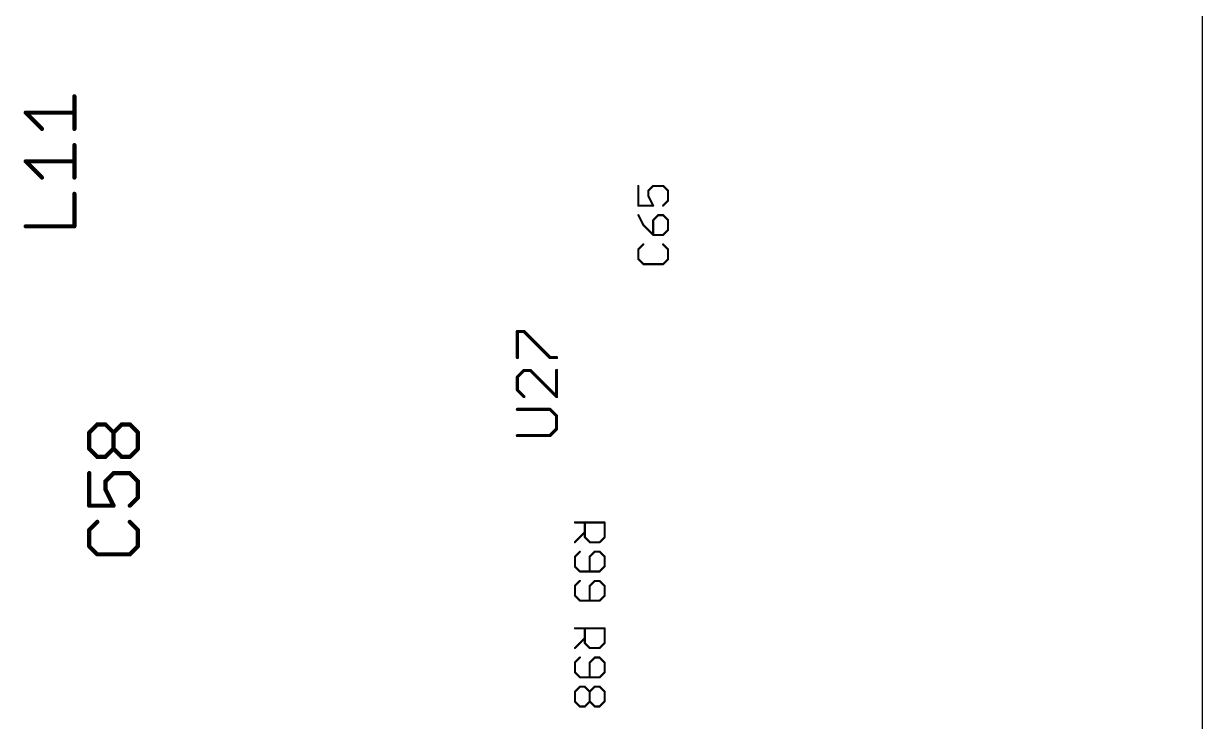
# Model space of a CAD drawing. Extents: x 0 to 11.2, y 0 to 11.2.
# Drawn here: x 10.096 to 11.21, y 3.355 to 4.014 of the extents above; entities that cross this region are included whole.
import ezdxf

# ---------------------------------------------------------------- set-up
doc = ezdxf.new("R2010")
doc.units = 0
doc.layers.add('20', color=53, linetype='CONTINUOUS')
doc.layers.add('25', color=253, linetype='CONTINUOUS')

msp = doc.modelspace()

# ---------------------------------------------------------------- linework, layer by layer
at = {"layer": '20'}
msp.add_line((11.21, 0), (11.21, 11.21), dxfattribs=at)
at = {"layer": '25'}
for points, const_width in [([(10.144, 3.914961), (10.144, 3.945653)], 0.004), ([(10.113307, 3.914961), (10.097961, 3.930307)], 0.004), ([(10.097961, 3.930307), (10.144, 3.930307)], 0.004), ([(10.144, 3.868921), (10.144, 3.899614)], 0.004), ([(10.113307, 3.868921), (10.097961, 3.884268)], 0.004), ([(10.097961, 3.884268), (10.144, 3.884268)], 0.004), ([(10.144, 3.822882), (10.144, 3.853575)], 0.004), ([(10.676976, 3.861059), (10.676976, 3.842376)], 0.002), ([(10.686317, 3.856388), (10.690988, 3.861059)], 0.002), ([(10.686317, 3.851718), (10.686317, 3.856388)], 0.002), ([(10.690988, 3.861059), (10.700329, 3.861059)], 0.002), ([(10.700329, 3.861059), (10.705, 3.856388)], 0.002), ([(10.705, 3.856388), (10.705, 3.847047)], 0.002), ([(10.690988, 3.842376), (10.686317, 3.851718)], 0.002), ([(10.705, 3.847047), (10.700329, 3.842376)], 0.002), ([(10.676976, 3.842376), (10.690988, 3.842376)], 0.002), ([(10.676976, 3.833435), (10.681647, 3.824094)], 0.002), ([(10.695659, 3.833435), (10.690988, 3.828765)], 0.002), ([(10.700329, 3.833435), (10.695659, 3.833435)], 0.002), ([(10.705, 3.828765), (10.700329, 3.833435)], 0.002), ([(10.097961, 3.822882), (10.144, 3.822882)], 0.004), ([(10.681647, 3.824094), (10.690988, 3.814753)], 0.002), ([(10.690988, 3.828765), (10.690988, 3.814753)], 0.002), ([(10.705, 3.819423), (10.705, 3.828765)], 0.002), ([(10.690988, 3.814753), (10.700329, 3.814753)], 0.002), ([(10.700329, 3.814753), (10.705, 3.819423)], 0.002), ([(10.681647, 3.805812), (10.676976, 3.801141)], 0.002), ([(10.676976, 3.801141), (10.676976, 3.7918)], 0.002), ([(10.705, 3.801141), (10.700329, 3.805812)], 0.002), ([(10.705, 3.7918), (10.705, 3.801141)], 0.002), ([(10.676976, 3.7918), (10.681647, 3.787129)], 0.002), ([(10.681647, 3.787129), (10.700329, 3.787129)], 0.002), ([(10.700329, 3.787129), (10.705, 3.7918)], 0.002), ([(10.562626, 3.698826), (10.562626, 3.723514)], 0.003), ([(10.562626, 3.723514), (10.568798, 3.723514)], 0.003), ([(10.568798, 3.723514), (10.593486, 3.698826)], 0.003), ([(10.593486, 3.698826), (10.599657, 3.698826)], 0.003), ([(10.568798, 3.686682), (10.562626, 3.68051)], 0.003), ([(10.57497, 3.686682), (10.568798, 3.686682)], 0.003), ([(10.599657, 3.661995), (10.57497, 3.686682)], 0.003), ([(10.599657, 3.686682), (10.599657, 3.661995)], 0.003), ([(10.562626, 3.68051), (10.562626, 3.668166)], 0.003), ([(10.562626, 3.668166), (10.568798, 3.661995)], 0.003), ([(10.593486, 3.649851), (10.562626, 3.649851)], 0.003), ([(10.599657, 3.643679), (10.593486, 3.649851)], 0.003), ([(10.599657, 3.631335), (10.599657, 3.643679)], 0.003), ([(10.157961, 3.62798), (10.165634, 3.635653)], 0.004), ([(10.165634, 3.635653), (10.173307, 3.635653)], 0.004), ([(10.173307, 3.635653), (10.18098, 3.62798)], 0.004), ([(10.18098, 3.62798), (10.188654, 3.635653)], 0.004), ([(10.188654, 3.635653), (10.196327, 3.635653)], 0.004), ([(10.196327, 3.635653), (10.204, 3.62798)], 0.004), ([(10.593486, 3.625163), (10.599657, 3.631335)], 0.003), ([(10.157961, 3.612634), (10.157961, 3.62798)], 0.004), ([(10.18098, 3.612634), (10.18098, 3.62798)], 0.004), ([(10.204, 3.62798), (10.204, 3.612634)], 0.004), ([(10.562626, 3.625163), (10.593486, 3.625163)], 0.003), ([(10.165634, 3.604961), (10.157961, 3.612634)], 0.004), ([(10.18098, 3.612634), (10.173307, 3.604961)], 0.004), ([(10.188654, 3.604961), (10.18098, 3.612634)], 0.004), ([(10.204, 3.612634), (10.196327, 3.604961)], 0.004), ([(10.173307, 3.604961), (10.165634, 3.604961)], 0.004), ([(10.196327, 3.604961), (10.188654, 3.604961)], 0.004), ([(10.157961, 3.589614), (10.157961, 3.558921)], 0.004), ([(10.173307, 3.581941), (10.18098, 3.589614)], 0.004), ([(10.18098, 3.589614), (10.196327, 3.589614)], 0.004), ([(10.196327, 3.589614), (10.204, 3.581941)], 0.004), ([(10.173307, 3.574268), (10.173307, 3.581941)], 0.004), ([(10.18098, 3.558921), (10.173307, 3.574268)], 0.004), ([(10.204, 3.581941), (10.204, 3.566594)], 0.004), ([(10.204, 3.566594), (10.196327, 3.558921)], 0.004), ([(10.157961, 3.558921), (10.18098, 3.558921)], 0.004), ([(10.165634, 3.543575), (10.157961, 3.535902)], 0.004), ([(10.204, 3.535902), (10.196327, 3.543575)], 0.004), ([(10.617, 3.543), (10.645024, 3.543)], 0.002), ([(10.626341, 3.528988), (10.626341, 3.543)], 0.002), ([(10.645024, 3.543), (10.645024, 3.528988)], 0.002), ([(10.157961, 3.535902), (10.157961, 3.520555)], 0.004), ([(10.204, 3.520555), (10.204, 3.535902)], 0.004), ([(10.626341, 3.533659), (10.617, 3.524317)], 0.002), ([(10.157961, 3.520555), (10.165634, 3.512882)], 0.004), ([(10.196327, 3.512882), (10.204, 3.520555)], 0.004), ([(10.631012, 3.524317), (10.626341, 3.528988)], 0.002), ([(10.640353, 3.524317), (10.631012, 3.524317)], 0.002), ([(10.645024, 3.528988), (10.640353, 3.524317)], 0.002), ([(10.165634, 3.512882), (10.196327, 3.512882)], 0.004), ([(10.621671, 3.515376), (10.617, 3.510706)], 0.002), ([(10.617, 3.510706), (10.617, 3.501365)], 0.002), ([(10.635683, 3.515376), (10.631012, 3.510706)], 0.002), ([(10.631012, 3.510706), (10.631012, 3.496694)], 0.002), ([(10.640353, 3.515376), (10.635683, 3.515376)], 0.002), ([(10.645024, 3.510706), (10.640353, 3.515376)], 0.002), ([(10.645024, 3.501365), (10.645024, 3.510706)], 0.002), ([(10.617, 3.501365), (10.621671, 3.496694)], 0.002), ([(10.640353, 3.496694), (10.645024, 3.501365)], 0.002), ([(10.621671, 3.487753), (10.617, 3.483082)], 0.002), ([(10.621671, 3.496694), (10.640353, 3.496694)], 0.002), ([(10.635683, 3.487753), (10.631012, 3.483082)], 0.002), ([(10.640353, 3.487753), (10.635683, 3.487753)], 0.002), ([(10.645024, 3.483082), (10.640353, 3.487753)], 0.002), ([(10.617, 3.483082), (10.617, 3.473741)], 0.002), ([(10.631012, 3.483082), (10.631012, 3.46907)], 0.002), ([(10.645024, 3.473741), (10.645024, 3.483082)], 0.002), ([(10.617, 3.473741), (10.621671, 3.46907)], 0.002), ([(10.621671, 3.46907), (10.640353, 3.46907)], 0.002), ([(10.640353, 3.46907), (10.645024, 3.473741)], 0.002), ([(10.617, 3.443), (10.645024, 3.443)], 0.002), ([(10.626341, 3.428988), (10.626341, 3.443)], 0.002), ([(10.645024, 3.443), (10.645024, 3.428988)], 0.002), ([(10.626341, 3.433659), (10.617, 3.424317)], 0.002), ([(10.631012, 3.424317), (10.626341, 3.428988)], 0.002), ([(10.640353, 3.424317), (10.631012, 3.424317)], 0.002), ([(10.645024, 3.428988), (10.640353, 3.424317)], 0.002), ([(10.621671, 3.415376), (10.617, 3.410706)], 0.002), ([(10.617, 3.410706), (10.617, 3.401365)], 0.002), ([(10.635683, 3.415376), (10.631012, 3.410706)], 0.002), ([(10.631012, 3.410706), (10.631012, 3.396694)], 0.002), ([(10.640353, 3.415376), (10.635683, 3.415376)], 0.002), ([(10.645024, 3.410706), (10.640353, 3.415376)], 0.002), ([(10.645024, 3.401365), (10.645024, 3.410706)], 0.002), ([(10.617, 3.401365), (10.621671, 3.396694)], 0.002), ([(10.640353, 3.396694), (10.645024, 3.401365)], 0.002), ([(10.617, 3.383082), (10.621671, 3.387753)], 0.002), ([(10.621671, 3.396694), (10.640353, 3.396694)], 0.002), ([(10.621671, 3.387753), (10.626341, 3.387753)], 0.002), ([(10.626341, 3.387753), (10.631012, 3.383082)], 0.002), ([(10.631012, 3.383082), (10.635683, 3.387753)], 0.002), ([(10.635683, 3.387753), (10.640353, 3.387753)], 0.002), ([(10.640353, 3.387753), (10.645024, 3.383082)], 0.002), ([(10.617, 3.373741), (10.617, 3.383082)], 0.002), ([(10.631012, 3.383082), (10.631012, 3.373741)], 0.002), ([(10.645024, 3.383082), (10.645024, 3.373741)], 0.002), ([(10.621671, 3.36907), (10.617, 3.373741)], 0.002), ([(10.626341, 3.36907), (10.621671, 3.36907)], 0.002), ([(10.631012, 3.373741), (10.626341, 3.36907)], 0.002), ([(10.635683, 3.36907), (10.631012, 3.373741)], 0.002), ([(10.640353, 3.36907), (10.635683, 3.36907)], 0.002), ([(10.645024, 3.373741), (10.640353, 3.36907)], 0.002)]:
    msp.add_lwpolyline(points, dxfattribs=dict(at, const_width=const_width))
for points, const_width in [([(10.145, 3.945653, 1), (10.143, 3.945653)], 0.002), ([(10.098668, 3.931014, 1), (10.097254, 3.9296)], 0.002), ([(10.097961, 3.931307, 1), (10.097961, 3.929307)], 0.002), ([(10.144, 3.929307, 1), (10.144, 3.931307)], 0.002), ([(10.1126, 3.914253, 1), (10.114014, 3.915668)], 0.002), ([(10.143, 3.914961, 1), (10.145, 3.914961)], 0.002), ([(10.145, 3.899614, 1), (10.143, 3.899614)], 0.002), ([(10.098668, 3.884975, 1), (10.097254, 3.88356)], 0.002), ([(10.097961, 3.885268, 1), (10.097961, 3.883268)], 0.002), ([(10.144, 3.883268, 1), (10.144, 3.885268)], 0.002), ([(10.1126, 3.868214, 1), (10.114014, 3.869628)], 0.002), ([(10.143, 3.868921, 1), (10.145, 3.868921)], 0.002), ([(10.145, 3.853575, 1), (10.143, 3.853575)], 0.002), ([(10.677476, 3.861059, 1), (10.676476, 3.861059)], 0.001), ([(10.686817, 3.856388, 1), (10.685817, 3.856388)], 0.001), ([(10.685964, 3.856742, 1), (10.686671, 3.856035)], 0.001), ([(10.690988, 3.861559, 1), (10.690988, 3.860559)], 0.001), ([(10.691342, 3.860705, 1), (10.690635, 3.861412)], 0.001), ([(10.700683, 3.861412, 1), (10.699976, 3.860705)], 0.001), ([(10.700329, 3.860559, 1), (10.700329, 3.861559)], 0.001), ([(10.7055, 3.856388, 1), (10.7045, 3.856388)], 0.001), ([(10.704646, 3.856035, 1), (10.705354, 3.856742)], 0.001), ([(10.686765, 3.851941, 1), (10.68587, 3.851494)], 0.001), ([(10.685817, 3.851718, 1), (10.686817, 3.851718)], 0.001), ([(10.7045, 3.847047, 1), (10.7055, 3.847047)], 0.001), ([(10.705354, 3.846693, 1), (10.704646, 3.8474)], 0.001), ([(10.676976, 3.842876, 1), (10.676976, 3.841876)], 0.001), ([(10.676476, 3.842376, 1), (10.677476, 3.842376)], 0.001), ([(10.677423, 3.833659, 1), (10.676529, 3.833212)], 0.001), ([(10.690541, 3.842153, 1), (10.691435, 3.8426)], 0.001), ([(10.690988, 3.841876, 1), (10.690988, 3.842876)], 0.001), ([(10.695659, 3.833935, 1), (10.695659, 3.832935)], 0.001), ([(10.696012, 3.833082, 1), (10.695305, 3.833789)], 0.001), ([(10.699976, 3.84273, 1), (10.700683, 3.842023)], 0.001), ([(10.700683, 3.833789, 1), (10.699976, 3.833082)], 0.001), ([(10.700329, 3.832935, 1), (10.700329, 3.833935)], 0.001), ([(10.097961, 3.823882, 1), (10.097961, 3.821882)], 0.002), ([(10.143, 3.822882, 1), (10.145, 3.822882)], 0.002), ([(10.144, 3.821882, 1), (10.144, 3.823882)], 0.002), ([(10.682, 3.824448, 1), (10.681293, 3.82374)], 0.001), ([(10.6812, 3.82387, 1), (10.682094, 3.824318)], 0.001), ([(10.691488, 3.828765, 1), (10.690488, 3.828765)], 0.001), ([(10.690635, 3.829118, 1), (10.691342, 3.828411)], 0.001), ([(10.7055, 3.828765, 1), (10.7045, 3.828765)], 0.001), ([(10.704646, 3.828411, 1), (10.705354, 3.829118)], 0.001), ([(10.690988, 3.815253, 1), (10.690988, 3.814253)], 0.001), ([(10.690488, 3.814753, 1), (10.691488, 3.814753)], 0.001), ([(10.690635, 3.814399, 1), (10.691342, 3.815106)], 0.001), ([(10.699976, 3.815106, 1), (10.700683, 3.814399)], 0.001), ([(10.700329, 3.814253, 1), (10.700329, 3.815253)], 0.001), ([(10.7045, 3.819423, 1), (10.7055, 3.819423)], 0.001), ([(10.705354, 3.81907, 1), (10.704646, 3.819777)], 0.001), ([(10.677476, 3.801141, 1), (10.676476, 3.801141)], 0.001), ([(10.676623, 3.801495, 1), (10.67733, 3.800788)], 0.001), ([(10.682, 3.805458, 1), (10.681293, 3.806165)], 0.001), ([(10.700683, 3.806165, 1), (10.699976, 3.805458)], 0.001), ([(10.7055, 3.801141, 1), (10.7045, 3.801141)], 0.001), ([(10.704646, 3.800788, 1), (10.705354, 3.801495)], 0.001), ([(10.676476, 3.7918, 1), (10.677476, 3.7918)], 0.001), ([(10.67733, 3.792153, 1), (10.676623, 3.791446)], 0.001), ([(10.681647, 3.787629, 1), (10.681647, 3.786629)], 0.001), ([(10.681293, 3.786776, 1), (10.682, 3.787483)], 0.001), ([(10.699976, 3.787483, 1), (10.700683, 3.786776)], 0.001), ([(10.700329, 3.786629, 1), (10.700329, 3.787629)], 0.001), ([(10.7045, 3.7918, 1), (10.7055, 3.7918)], 0.001), ([(10.705354, 3.791446, 1), (10.704646, 3.792153)], 0.001), ([(10.563376, 3.723514, 1), (10.561876, 3.723514)], 0.0015), ([(10.562626, 3.724264, 1), (10.562626, 3.722764)], 0.0015), ([(10.569328, 3.724044, 1), (10.568268, 3.722983)], 0.0015), ([(10.568798, 3.722764, 1), (10.568798, 3.724264)], 0.0015), ([(10.561876, 3.698826, 1), (10.563376, 3.698826)], 0.0015), ([(10.593486, 3.699576, 1), (10.593486, 3.698076)], 0.0015), ([(10.592955, 3.698296, 1), (10.594016, 3.699356)], 0.0015), ([(10.599657, 3.698076, 1), (10.599657, 3.699576)], 0.0015), ([(10.568798, 3.687432, 1), (10.568798, 3.685932)], 0.0015), ([(10.569328, 3.686152, 1), (10.568268, 3.687213)], 0.0015), ([(10.5755, 3.687213, 1), (10.574439, 3.686152)], 0.0015), ([(10.57497, 3.685932, 1), (10.57497, 3.687432)], 0.0015), ([(10.600407, 3.686682, 1), (10.598907, 3.686682)], 0.0015), ([(10.563376, 3.68051, 1), (10.561876, 3.68051)], 0.0015), ([(10.562096, 3.681041, 1), (10.563156, 3.67998)], 0.0015), ([(10.563156, 3.668697, 1), (10.562096, 3.667636)], 0.0015), ([(10.561876, 3.668166, 1), (10.563376, 3.668166)], 0.0015), ([(10.568268, 3.661464, 1), (10.569328, 3.662525)], 0.0015), ([(10.598907, 3.661995, 1), (10.600407, 3.661995)], 0.0015), ([(10.599127, 3.661464, 1), (10.600188, 3.662525)], 0.0015), ([(10.562626, 3.650601, 1), (10.562626, 3.649101)], 0.0015), ([(10.594016, 3.650381, 1), (10.592955, 3.649321)], 0.0015), ([(10.593486, 3.649101, 1), (10.593486, 3.650601)], 0.0015), ([(10.600407, 3.643679, 1), (10.598907, 3.643679)], 0.0015), ([(10.599127, 3.643149, 1), (10.600188, 3.644209)], 0.0015), ([(10.165634, 3.636653, 1), (10.165634, 3.634653)], 0.002), ([(10.166341, 3.634946, 1), (10.164927, 3.63636)], 0.002), ([(10.174014, 3.63636, 1), (10.1726, 3.634946)], 0.002), ([(10.173307, 3.634653, 1), (10.173307, 3.636653)], 0.002), ([(10.188654, 3.636653, 1), (10.188654, 3.634653)], 0.002), ([(10.189361, 3.634946, 1), (10.187947, 3.63636)], 0.002), ([(10.197034, 3.63636, 1), (10.19562, 3.634946)], 0.002), ([(10.196327, 3.634653, 1), (10.196327, 3.636653)], 0.002), ([(10.598907, 3.631335, 1), (10.600407, 3.631335)], 0.0015), ([(10.600188, 3.630805, 1), (10.599127, 3.631865)], 0.0015), ([(10.158961, 3.62798, 1), (10.156961, 3.62798)], 0.002), ([(10.157254, 3.628687, 1), (10.158668, 3.627273)], 0.002), ([(10.18198, 3.62798, 1), (10.17998, 3.62798)], 0.002), ([(10.180273, 3.628687, 1), (10.181688, 3.627273)], 0.002), ([(10.180273, 3.627273, 1), (10.181688, 3.628687)], 0.002), ([(10.205, 3.62798, 1), (10.203, 3.62798)], 0.002), ([(10.203293, 3.627273, 1), (10.204707, 3.628687)], 0.002), ([(10.562626, 3.625913, 1), (10.562626, 3.624413)], 0.0015), ([(10.592955, 3.625693, 1), (10.594016, 3.624633)], 0.0015), ([(10.593486, 3.624413, 1), (10.593486, 3.625913)], 0.0015), ([(10.158668, 3.613341, 1), (10.157254, 3.611926)], 0.002), ([(10.156961, 3.612634, 1), (10.158961, 3.612634)], 0.002), ([(10.181688, 3.613341, 1), (10.180273, 3.611926)], 0.002), ([(10.17998, 3.612634, 1), (10.18198, 3.612634)], 0.002), ([(10.181688, 3.611926, 1), (10.180273, 3.613341)], 0.002), ([(10.203, 3.612634, 1), (10.205, 3.612634)], 0.002), ([(10.204707, 3.611927, 1), (10.203293, 3.613341)], 0.002), ([(10.165634, 3.605961, 1), (10.165634, 3.603961)], 0.002), ([(10.164927, 3.604253, 1), (10.166341, 3.605668)], 0.002), ([(10.1726, 3.605668, 1), (10.174014, 3.604253)], 0.002), ([(10.173307, 3.603961, 1), (10.173307, 3.605961)], 0.002), ([(10.188654, 3.605961, 1), (10.188654, 3.603961)], 0.002), ([(10.187947, 3.604253, 1), (10.189361, 3.605668)], 0.002), ([(10.19562, 3.605668, 1), (10.197034, 3.604253)], 0.002), ([(10.196327, 3.603961, 1), (10.196327, 3.605961)], 0.002), ([(10.158961, 3.589614, 1), (10.156961, 3.589614)], 0.002), ([(10.18098, 3.590614, 1), (10.18098, 3.588614)], 0.002), ([(10.181688, 3.588907, 1), (10.180273, 3.590321)], 0.002), ([(10.197034, 3.590321, 1), (10.19562, 3.588907)], 0.002), ([(10.196327, 3.588614, 1), (10.196327, 3.590614)], 0.002), ([(10.174307, 3.581941, 1), (10.172307, 3.581941)], 0.002), ([(10.1726, 3.582648, 1), (10.174014, 3.581234)], 0.002), ([(10.174202, 3.574715, 1), (10.172413, 3.57382)], 0.002), ([(10.205, 3.581941, 1), (10.203, 3.581941)], 0.002), ([(10.203293, 3.581234, 1), (10.204707, 3.582648)], 0.002), ([(10.172307, 3.574268, 1), (10.174307, 3.574268)], 0.002), ([(10.203, 3.566594, 1), (10.205, 3.566594)], 0.002), ([(10.204707, 3.565887, 1), (10.203293, 3.567301)], 0.002), ([(10.157961, 3.559921, 1), (10.157961, 3.557921)], 0.002), ([(10.156961, 3.558921, 1), (10.158961, 3.558921)], 0.002), ([(10.180086, 3.558474, 1), (10.181875, 3.559368)], 0.002), ([(10.18098, 3.557921, 1), (10.18098, 3.559921)], 0.002), ([(10.19562, 3.559628, 1), (10.197034, 3.558214)], 0.002), ([(10.166341, 3.542868, 1), (10.164927, 3.544282)], 0.002), ([(10.197034, 3.544282, 1), (10.19562, 3.542868)], 0.002), ([(10.617, 3.5435, 1), (10.617, 3.5425)], 0.001), ([(10.626841, 3.543, 1), (10.625841, 3.543)], 0.001), ([(10.645524, 3.543, 1), (10.644524, 3.543)], 0.001), ([(10.645024, 3.5425, 1), (10.645024, 3.5435)], 0.001), ([(10.158961, 3.535902, 1), (10.156961, 3.535902)], 0.002), ([(10.157254, 3.536609, 1), (10.158668, 3.535194)], 0.002), ([(10.205, 3.535902, 1), (10.203, 3.535902)], 0.002), ([(10.203293, 3.535194, 1), (10.204707, 3.536609)], 0.002), ([(10.626695, 3.533305, 1), (10.625988, 3.534012)], 0.001), ([(10.158668, 3.521262, 1), (10.157254, 3.519848)], 0.002), ([(10.156961, 3.520555, 1), (10.158961, 3.520555)], 0.002), ([(10.203, 3.520555, 1), (10.205, 3.520555)], 0.002), ([(10.204707, 3.519848, 1), (10.203293, 3.521262)], 0.002), ([(10.616646, 3.524671, 1), (10.617354, 3.523964)], 0.001), ([(10.625841, 3.528988, 1), (10.626841, 3.528988)], 0.001), ([(10.626695, 3.529342, 1), (10.625988, 3.528635)], 0.001), ([(10.631012, 3.524817, 1), (10.631012, 3.523817)], 0.001), ([(10.630658, 3.523964, 1), (10.631365, 3.524671)], 0.001), ([(10.64, 3.524671, 1), (10.640707, 3.523964)], 0.001), ([(10.640353, 3.523817, 1), (10.640353, 3.524817)], 0.001), ([(10.644524, 3.528988, 1), (10.645524, 3.528988)], 0.001), ([(10.645377, 3.528635, 1), (10.64467, 3.529342)], 0.001), ([(10.165634, 3.513882, 1), (10.165634, 3.511882)], 0.002), ([(10.164927, 3.512175, 1), (10.166341, 3.513589)], 0.002), ([(10.19562, 3.513589, 1), (10.197034, 3.512175)], 0.002), ([(10.196327, 3.511882, 1), (10.196327, 3.513882)], 0.002), ([(10.6175, 3.510706, 1), (10.6165, 3.510706)], 0.001), ([(10.616646, 3.511059, 1), (10.617354, 3.510352)], 0.001), ([(10.622024, 3.515023, 1), (10.621317, 3.51573)], 0.001), ([(10.631512, 3.510706, 1), (10.630512, 3.510706)], 0.001), ([(10.630658, 3.511059, 1), (10.631365, 3.510352)], 0.001), ([(10.635683, 3.515876, 1), (10.635683, 3.514876)], 0.001), ([(10.636036, 3.515023, 1), (10.635329, 3.51573)], 0.001), ([(10.640707, 3.51573, 1), (10.64, 3.515023)], 0.001), ([(10.640353, 3.514876, 1), (10.640353, 3.515876)], 0.001), ([(10.645524, 3.510706, 1), (10.644524, 3.510706)], 0.001), ([(10.64467, 3.510352, 1), (10.645377, 3.511059)], 0.001), ([(10.617354, 3.501718, 1), (10.616646, 3.501011)], 0.001), ([(10.6165, 3.501365, 1), (10.6175, 3.501365)], 0.001), ([(10.644524, 3.501365, 1), (10.645524, 3.501365)], 0.001), ([(10.645377, 3.501011, 1), (10.64467, 3.501718)], 0.001), ([(10.621671, 3.497194, 1), (10.621671, 3.496194)], 0.001), ([(10.621317, 3.49634, 1), (10.622024, 3.497047)], 0.001), ([(10.622024, 3.487399, 1), (10.621317, 3.488107)], 0.001), ([(10.630512, 3.496694, 1), (10.631512, 3.496694)], 0.001), ([(10.635683, 3.488253, 1), (10.635683, 3.487253)], 0.001), ([(10.636036, 3.487399, 1), (10.635329, 3.488107)], 0.001), ([(10.640707, 3.488107, 1), (10.64, 3.487399)], 0.001), ([(10.64, 3.497047, 1), (10.640707, 3.49634)], 0.001), ([(10.640353, 3.496194, 1), (10.640353, 3.497194)], 0.001), ([(10.640353, 3.487253, 1), (10.640353, 3.488253)], 0.001), ([(10.6175, 3.483082, 1), (10.6165, 3.483082)], 0.001), ([(10.616646, 3.483436, 1), (10.617354, 3.482729)], 0.001), ([(10.631512, 3.483082, 1), (10.630512, 3.483082)], 0.001), ([(10.630658, 3.483436, 1), (10.631365, 3.482729)], 0.001), ([(10.645524, 3.483082, 1), (10.644524, 3.483082)], 0.001), ([(10.64467, 3.482729, 1), (10.645377, 3.483436)], 0.001), ([(10.617354, 3.474095, 1), (10.616646, 3.473387)], 0.001), ([(10.6165, 3.473741, 1), (10.6175, 3.473741)], 0.001), ([(10.621671, 3.46957, 1), (10.621671, 3.46857)], 0.001), ([(10.621317, 3.468717, 1), (10.622024, 3.469424)], 0.001), ([(10.630512, 3.46907, 1), (10.631512, 3.46907)], 0.001), ([(10.64, 3.469424, 1), (10.640707, 3.468717)], 0.001), ([(10.640353, 3.46857, 1), (10.640353, 3.46957)], 0.001), ([(10.644524, 3.473741, 1), (10.645524, 3.473741)], 0.001), ([(10.645377, 3.473387, 1), (10.64467, 3.474095)], 0.001), ([(10.617, 3.4435, 1), (10.617, 3.4425)], 0.001), ([(10.626841, 3.443, 1), (10.625841, 3.443)], 0.001), ([(10.645524, 3.443, 1), (10.644524, 3.443)], 0.001), ([(10.645024, 3.4425, 1), (10.645024, 3.4435)], 0.001), ([(10.626695, 3.433305, 1), (10.625988, 3.434012)], 0.001), ([(10.616646, 3.424671, 1), (10.617354, 3.423964)], 0.001), ([(10.625841, 3.428988, 1), (10.626841, 3.428988)], 0.001), ([(10.626695, 3.429342, 1), (10.625988, 3.428635)], 0.001), ([(10.631012, 3.424817, 1), (10.631012, 3.423817)], 0.001), ([(10.630658, 3.423964, 1), (10.631365, 3.424671)], 0.001), ([(10.64, 3.424671, 1), (10.640707, 3.423964)], 0.001), ([(10.640353, 3.423817, 1), (10.640353, 3.424817)], 0.001), ([(10.644524, 3.428988, 1), (10.645524, 3.428988)], 0.001), ([(10.645377, 3.428635, 1), (10.64467, 3.429342)], 0.001), ([(10.6175, 3.410706, 1), (10.6165, 3.410706)], 0.001), ([(10.616646, 3.411059, 1), (10.617354, 3.410352)], 0.001), ([(10.622024, 3.415023, 1), (10.621317, 3.41573)], 0.001), ([(10.631512, 3.410706, 1), (10.630512, 3.410706)], 0.001), ([(10.630658, 3.411059, 1), (10.631365, 3.410352)], 0.001), ([(10.635683, 3.415876, 1), (10.635683, 3.414876)], 0.001), ([(10.636036, 3.415023, 1), (10.635329, 3.41573)], 0.001), ([(10.640707, 3.41573, 1), (10.64, 3.415023)], 0.001), ([(10.640353, 3.414876, 1), (10.640353, 3.415876)], 0.001), ([(10.645524, 3.410706, 1), (10.644524, 3.410706)], 0.001), ([(10.64467, 3.410352, 1), (10.645377, 3.411059)], 0.001), ([(10.617354, 3.401718, 1), (10.616646, 3.401011)], 0.001), ([(10.6165, 3.401365, 1), (10.6175, 3.401365)], 0.001), ([(10.644524, 3.401365, 1), (10.645524, 3.401365)], 0.001), ([(10.645377, 3.401011, 1), (10.64467, 3.401718)], 0.001), ([(10.621671, 3.397194, 1), (10.621671, 3.396194)], 0.001), ([(10.621671, 3.388253, 1), (10.621671, 3.387253)], 0.001), ([(10.621317, 3.39634, 1), (10.622024, 3.397047)], 0.001), ([(10.622024, 3.387399, 1), (10.621317, 3.388107)], 0.001), ([(10.626695, 3.388107, 1), (10.625988, 3.387399)], 0.001), ([(10.626341, 3.387253, 1), (10.626341, 3.388253)], 0.001), ([(10.630512, 3.396694, 1), (10.631512, 3.396694)], 0.001), ([(10.635683, 3.388253, 1), (10.635683, 3.387253)], 0.001), ([(10.636036, 3.387399, 1), (10.635329, 3.388107)], 0.001), ([(10.640707, 3.388107, 1), (10.64, 3.387399)], 0.001), ([(10.64, 3.397047, 1), (10.640707, 3.39634)], 0.001), ([(10.640353, 3.396194, 1), (10.640353, 3.397194)], 0.001), ([(10.640353, 3.387253, 1), (10.640353, 3.388253)], 0.001), ([(10.6175, 3.383082, 1), (10.6165, 3.383082)], 0.001), ([(10.616646, 3.383436, 1), (10.617354, 3.382729)], 0.001), ([(10.631512, 3.383082, 1), (10.630512, 3.383082)], 0.001), ([(10.630658, 3.383436, 1), (10.631365, 3.382729)], 0.001), ([(10.630658, 3.382729, 1), (10.631365, 3.383436)], 0.001), ([(10.645524, 3.383082, 1), (10.644524, 3.383082)], 0.001), ([(10.64467, 3.382729, 1), (10.645377, 3.383436)], 0.001), ([(10.617354, 3.374095, 1), (10.616646, 3.373387)], 0.001), ([(10.6165, 3.373741, 1), (10.6175, 3.373741)], 0.001), ([(10.621671, 3.36957, 1), (10.621671, 3.36857)], 0.001), ([(10.621317, 3.368717, 1), (10.622024, 3.369424)], 0.001), ([(10.625988, 3.369424, 1), (10.626695, 3.368717)], 0.001), ([(10.626341, 3.36857, 1), (10.626341, 3.36957)], 0.001), ([(10.631365, 3.374095, 1), (10.630658, 3.373387)], 0.001), ([(10.630512, 3.373741, 1), (10.631512, 3.373741)], 0.001), ([(10.631365, 3.373387, 1), (10.630658, 3.374095)], 0.001), ([(10.635683, 3.36957, 1), (10.635683, 3.36857)], 0.001), ([(10.635329, 3.368717, 1), (10.636036, 3.369424)], 0.001), ([(10.64, 3.369424, 1), (10.640707, 3.368717)], 0.001), ([(10.640353, 3.36857, 1), (10.640353, 3.36957)], 0.001), ([(10.644524, 3.373741, 1), (10.645524, 3.373741)], 0.001), ([(10.645377, 3.373387, 1), (10.64467, 3.374095)], 0.001)]:
    msp.add_lwpolyline(points, format="xyb", dxfattribs=dict(at, const_width=const_width))

doc.saveas('drawing.dxf')
